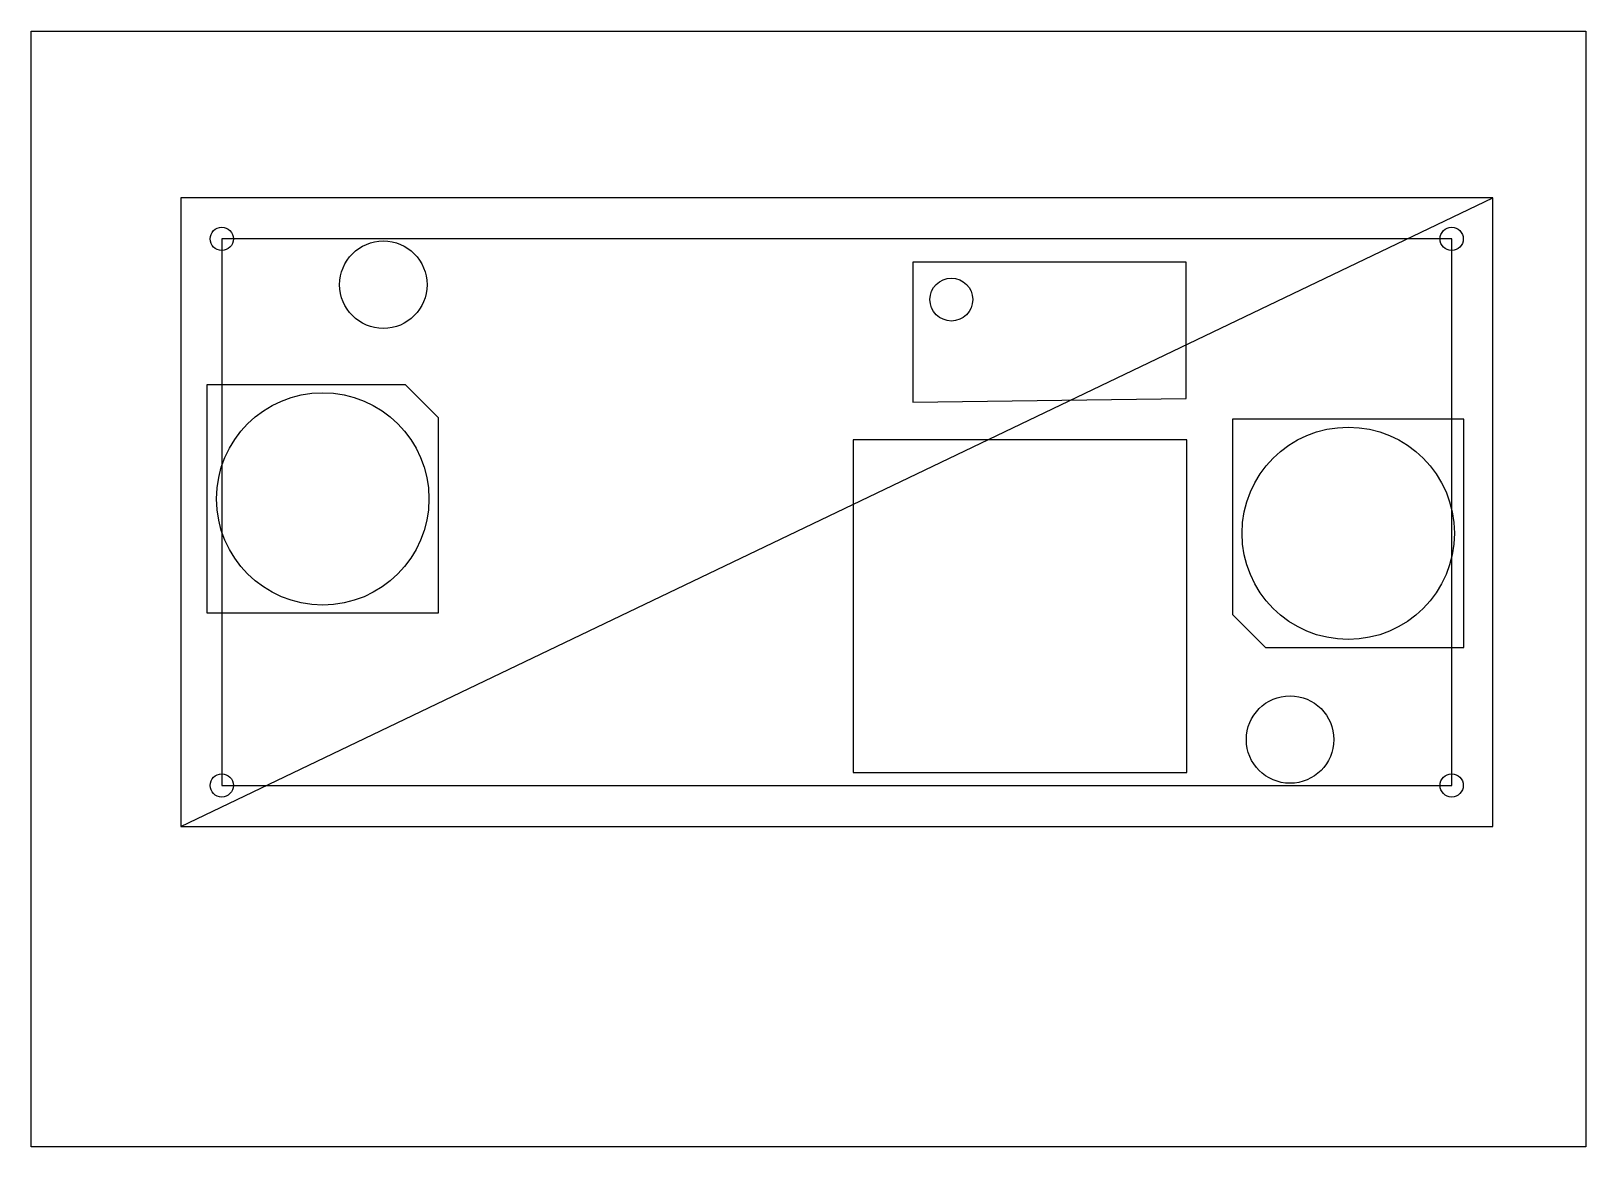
# Model space of a CAD drawing. Header units: millimetres. Extents: x -29.5 to 27.4, y -23.2 to 17.6.
import ezdxf

# ---------------------------------------------------------------- set-up
doc = ezdxf.new("R2010")
doc.units = ezdxf.units.MM
doc.header["$MEASUREMENT"] = 0
doc.layers.get('0').update_dxf_attribs({"color": 10})
picture_1 = doc.add_image_def('image1.jpg', size_in_pixel=(496, 356))

msp = doc.modelspace()

# ---------------------------------------------------------------- linework, layer by layer
for p, q in [((-24, -11.5), (24, 11.5)), ((-14.572, 3.452), (-15.778, 4.658)), ((14.479, -3.741), (15.686, -4.948))]:
    msp.add_line(p, q)
for points in [[(-24, -11.5), (24, -11.5), (24, 11.5), (-24, 11.5)], [(-22.5, -10), (22.5, -10), (22.5, 10), (-22.5, 10)], [(2.783, 9.151), (2.783, 4.02), (12.783, 4.153), (12.783, 9.151)], [(0.604, 2.64), (0.604, -9.531), (12.81, -9.531), (12.81, 2.64)]]:
    msp.add_lwpolyline(points, close=True)
for points in [[(-15.778, 4.658), (-23.042, 4.658), (-23.042, -3.687), (-14.572, -3.687), (-14.572, 3.452)], [(15.686, -4.948), (22.949, -4.948), (22.949, 3.397), (14.479, 3.397), (14.479, -3.741)]]:
    msp.add_lwpolyline(points)
for centre, radius in [((-22.5, 10), 0.425), ((22.5, 10), 0.425), ((-16.588, 8.322), 1.6), ((4.194, 7.777), 0.783), ((-18.807, 0.486), 3.885), ((18.714, -0.775), 3.885), ((16.588, -8.322), 1.6), ((-22.5, -10), 0.425), ((22.5, -10), 0.425)]:
    msp.add_circle(centre, radius)

# ---------------------------------------------------------------- pictures from other files: only their frames are drawn
image = msp.add_image(picture_1, insert=(-29.477, -23.228), size_in_units=(56.888, 40.831))
image.dxf.flags = 7

doc.saveas('drawing.dxf')
